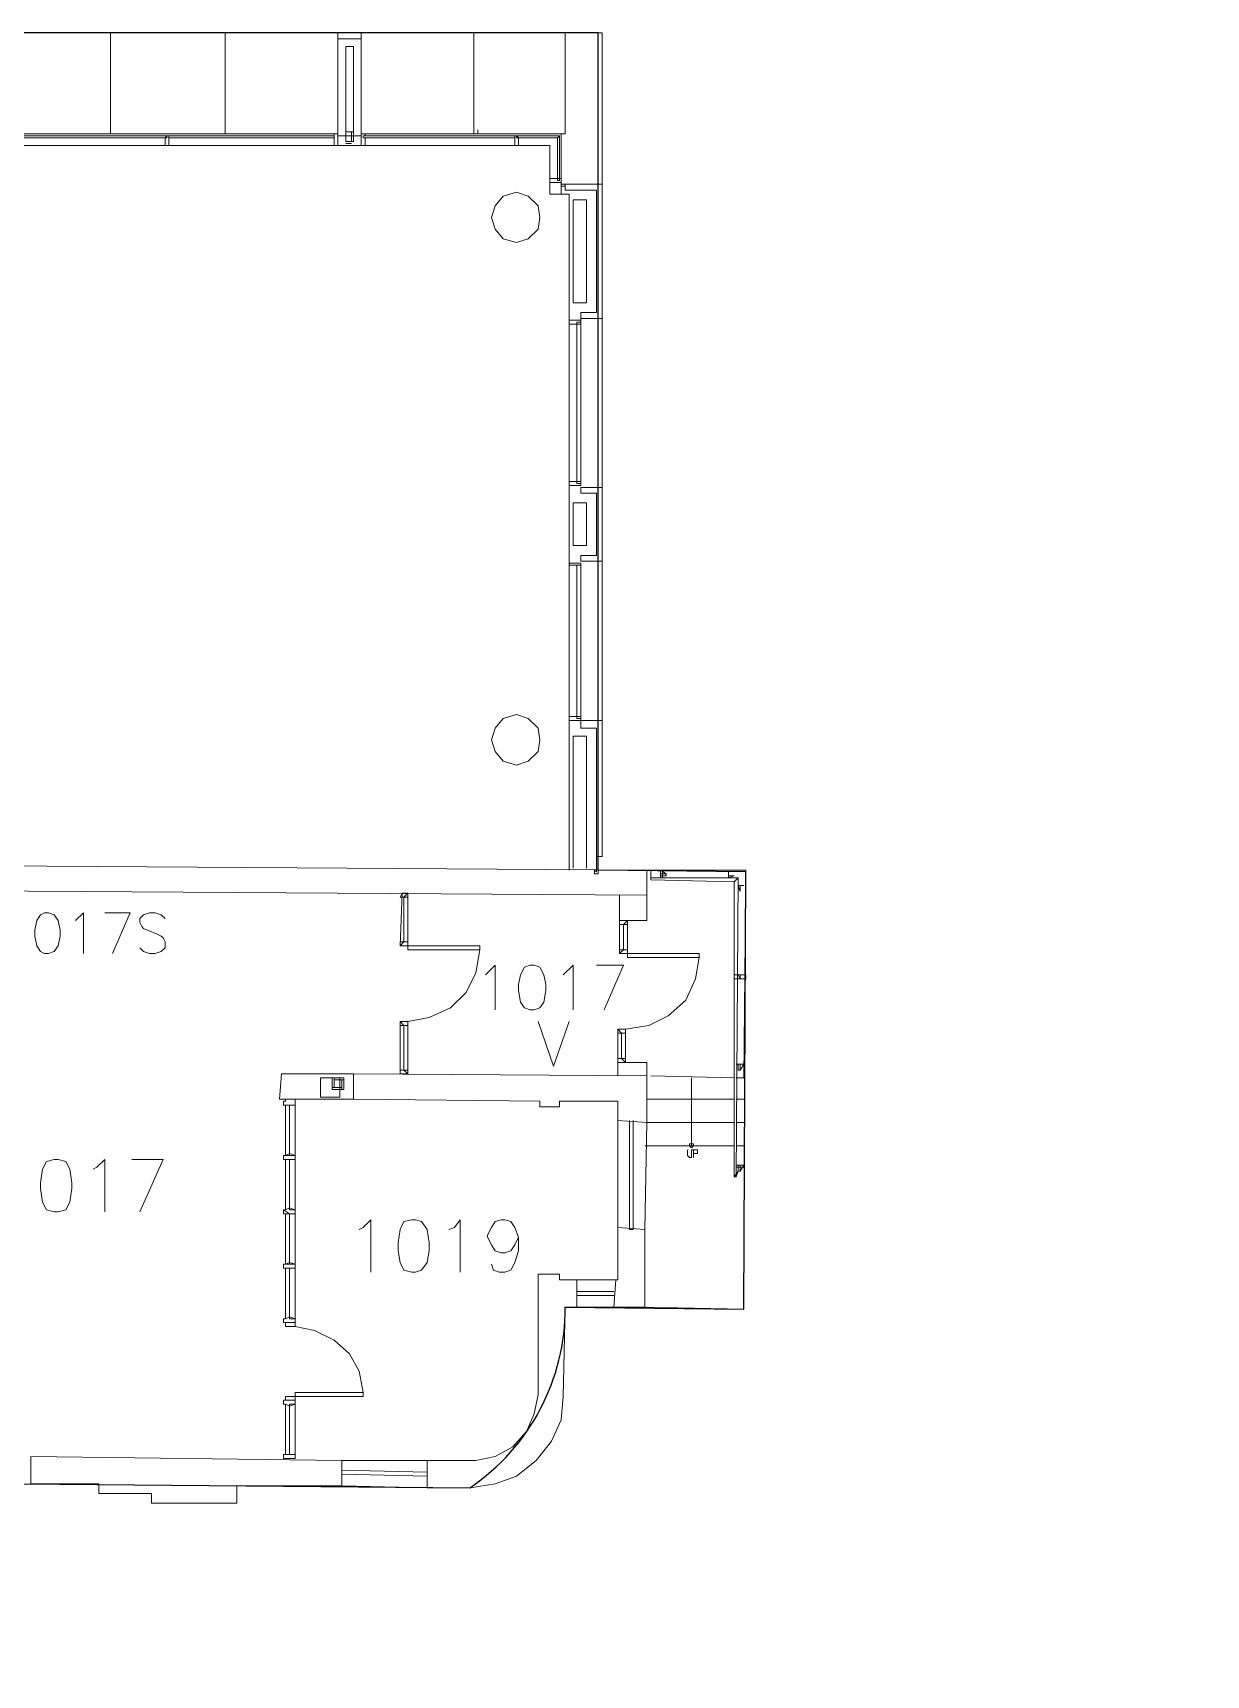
# Model space of a CAD drawing. Header units: metres. Extents: x 3 to 116, y 0 to 119.
# Drawn here: x 84.65 to 100.1, y 96.44 to 118.07 of the extents above; entities that cross this region are included whole.
import ezdxf

# ---------------------------------------------------------------- set-up
doc = ezdxf.new("R2010")
doc.units = ezdxf.units.M
doc.layers.add('Outside', color=7, linetype='Continuous')
doc.layers.add('PDF_Geometry', color=7, linetype='Continuous', transparency=0.8)

msp = doc.modelspace()

# ---------------------------------------------------------------- linework, layer by layer
at = {"layer": 'Outside'}
msp.add_lwpolyline([(100.096, 5.23), (100.096, 66.704), (97.823, 66.679), (97.823, 88.373), (89.611, 88.424), (89.611, 89.55), (74.594, 89.55), (74.594, 96.457), (76.18, 96.457), (76.18, 96.215), (77.024, 95.408), (78.61, 95.382), (79.48, 96.201), (79.48, 96.508), (81.552, 96.508), (81.552, 98.989), (90.404, 98.913, 0.249522), (91.658, 101.292), (94.011, 101.266), (94.037, 107.022), (92.092, 107.048), (92.092, 118.074), (69.324, 118.074), (69.324, 82.054)], format="xyb", dxfattribs=at)
at = {"layer": 'PDF_Geometry', "lineweight": 5}
for points in [[(76.282, 118.074), (92.144, 118.074), (92.144, 116.079)], [(85.671, 118.074), (85.671, 116.744)], [(87.181, 116.744), (87.181, 118.074)], [(88.664, 117.997), (88.664, 118.074)], [(88.767, 116.718), (88.664, 116.718), (88.664, 117.997), (88.971, 117.997)], [(88.767, 117.895), (88.869, 117.895), (88.767, 117.895), (88.767, 116.718), (88.869, 116.718), (88.869, 117.895)], [(88.869, 116.718), (88.971, 116.718), (88.971, 117.997), (88.971, 118.074)], [(90.455, 118.074), (90.455, 116.744)], [(91.606, 116.744), (91.658, 116.744), (91.658, 118.074)], [(88.664, 116.744), (88.613, 116.744), (88.664, 116.744), (88.664, 116.59), (88.613, 116.59), (88.613, 116.744), (84.239, 116.744), (84.239, 116.718), (86.413, 116.718), (86.388, 116.693), (84.239, 116.693)], [(86.388, 116.59), (84.239, 116.59)], [(86.439, 116.59), (88.613, 116.59), (88.613, 116.693), (86.439, 116.693), (86.439, 116.718), (88.613, 116.718)], [(88.971, 116.59), (88.664, 116.59)], [(88.767, 116.769), (88.767, 116.641), (88.869, 116.641), (88.869, 116.769), (88.767, 116.769), (88.843, 116.769)], [(88.767, 116.616), (88.843, 116.616)], [(91.606, 116.155), (91.606, 116.104), (91.453, 116.104), (91.453, 116.155), (91.555, 116.155), (91.555, 116.13), (91.581, 116.13), (91.581, 116.155), (91.606, 116.155), (91.581, 116.155), (91.581, 116.718), (91.555, 116.693), (91.555, 116.155), (91.606, 116.155), (91.606, 116.744), (89.023, 116.744), (89.023, 116.718), (88.997, 116.718), (88.997, 116.693), (89.023, 116.693), (89.023, 116.59), (88.971, 116.59), (88.971, 116.744), (89.023, 116.744), (88.971, 116.744)], [(89.023, 116.718), (90.992, 116.718)], [(90.992, 116.693), (89.023, 116.693), (89.023, 116.59), (90.992, 116.59)], [(90.506, 116.744), (90.506, 116.795), (90.506, 116.744), (90.557, 116.744)], [(91.581, 116.718), (91.018, 116.718), (91.044, 116.693), (91.555, 116.693)], [(91.044, 116.59), (91.453, 116.59), (91.453, 116.155)], [(91.197, 116.718), (91.223, 116.718)], [(91.709, 114.288), (91.709, 115.951), (91.606, 115.951), (91.606, 116.079), (91.658, 116.079), (91.658, 116.053), (91.606, 116.053), (91.606, 116.104), (91.606, 115.951), (91.453, 115.951), (91.453, 116.104)], [(91.862, 114.39), (91.862, 114.237), (91.862, 114.262), (91.811, 114.262), (91.811, 114.237), (91.709, 114.237), (91.709, 114.288), (91.862, 114.288), (91.862, 114.237), (91.862, 112.164), (91.811, 112.164), (91.811, 114.237), (91.862, 114.237), (91.862, 112.164), (91.862, 112.139), (91.811, 112.139), (91.811, 112.164), (91.709, 112.164), (91.709, 112.113), (91.862, 112.113), (91.862, 112.164), (91.862, 112.113)], [(91.709, 112.164), (91.709, 114.237)], [(92.144, 112.088), (92.144, 114.313)], [(91.709, 111.09), (91.709, 112.113)], [(91.862, 111.064), (91.862, 109.069), (91.811, 109.069), (91.811, 111.064), (91.862, 111.064), (91.862, 109.043), (91.811, 109.043), (91.811, 109.069), (91.709, 109.069), (91.709, 109.018), (91.862, 109.018), (91.862, 109.069), (91.862, 109.018), (92.144, 109.018), (92.144, 107.227), (92.067, 107.227), (92.067, 108.915), (91.862, 108.915), (91.862, 109.018)], [(91.709, 111.064), (91.709, 109.069)], [(92.144, 109.018), (92.144, 111.116)], [(91.709, 109.018), (91.709, 107.048)], [(91.76, 107.074), (91.76, 108.813), (91.939, 108.813), (91.939, 107.074)], [(92.067, 107.022), (92.067, 107.227), (92.118, 107.227), (92.067, 107.227), (92.067, 107.022), (92.041, 107.048), (92.041, 106.997), (92.092, 106.997), (92.092, 107.048)], [(92.297, 101.292), (91.811, 101.292), (92.297, 101.292), (92.706, 101.292), (94.011, 101.266), (94.037, 107.048), (92.732, 107.048)], [(92.783, 106.92), (93.883, 106.894), (93.934, 106.946), (92.783, 106.946), (92.783, 106.92), (92.783, 107.048), (94.037, 107.022), (94.011, 104.311), (93.909, 104.311)], [(92.988, 106.971), (92.988, 106.997), (92.911, 107.048), (92.911, 106.946), (92.911, 106.971), (92.988, 106.971), (92.988, 106.997), (92.911, 106.997), (92.937, 106.997), (92.937, 107.048), (92.937, 106.946)], [(93.883, 106.971), (93.806, 106.946), (93.806, 107.022), (93.806, 106.971), (93.883, 106.971), (93.806, 106.971), (93.806, 107.022), (93.806, 106.946)], [(93.883, 103.006), (93.883, 106.894)], [(93.934, 106.946), (93.909, 103.006), (93.934, 103.083), (93.934, 103.159), (93.96, 103.159), (93.96, 103.083), (93.96, 103.134), (94.011, 103.134), (93.909, 103.134)], [(89.585, 106.05), (89.585, 106.741), (89.509, 106.741), (89.483, 106.69), (89.585, 106.69), (89.585, 106.741), (89.534, 106.69), (89.534, 106.101), (89.483, 106.05), (89.509, 106.741)], [(92.732, 106.715), (92.732, 106.383), (92.374, 106.383), (92.374, 105.948), (92.425, 105.999), (92.425, 106.332), (92.476, 106.383), (92.476, 106.332), (92.374, 106.332), (92.374, 106.383), (92.476, 106.383), (92.476, 105.897)], [(92.374, 106.383), (92.374, 106.715)], [(93.96, 106.767), (93.934, 106.843), (94.011, 106.843), (93.96, 106.843), (93.96, 106.767), (93.96, 106.843), (94.011, 106.843), (93.934, 106.843)], [(84.75, 106.46), (84.801, 106.485), (84.75, 106.46), (84.699, 106.383), (84.674, 106.255), (84.674, 106.178), (84.699, 106.05), (84.75, 105.973), (84.801, 105.948), (84.853, 105.948), (84.929, 105.973), (84.98, 106.05), (85.006, 106.178), (85.006, 106.255), (84.98, 106.383), (84.929, 106.46), (84.853, 106.485), (84.801, 106.485)], [(85.211, 106.383), (85.313, 106.485), (85.313, 105.948)], [(85.697, 105.948), (85.927, 106.485), (85.594, 106.485)], [(86.336, 106.46), (86.388, 106.408), (86.336, 106.46), (86.26, 106.485), (86.183, 106.485), (86.106, 106.46), (86.055, 106.408), (86.055, 106.357), (86.081, 106.306), (86.106, 106.28), (86.157, 106.255), (86.285, 106.204), (86.336, 106.178), (86.362, 106.153), (86.388, 106.101), (86.388, 106.025), (86.336, 105.973), (86.26, 105.948), (86.183, 105.948), (86.106, 105.973), (86.055, 106.025)], [(89.483, 106.101), (89.585, 106.101), (89.483, 106.101), (89.483, 106.05), (89.585, 106.05), (89.585, 106.101)], [(89.585, 105.053), (89.867, 105.104), (90.148, 105.232), (90.353, 105.436), (90.481, 105.692), (90.532, 105.999), (90.532, 106.05)], [(92.374, 105.999), (92.476, 105.999), (92.374, 105.999), (92.374, 105.948), (92.476, 105.948), (92.476, 105.999)], [(90.609, 105.667), (90.737, 105.794), (90.737, 105.206)], [(91.12, 105.769), (91.197, 105.794), (91.12, 105.769), (91.069, 105.667), (91.044, 105.539), (91.044, 105.462), (91.069, 105.308), (91.12, 105.232), (91.197, 105.206), (91.248, 105.206), (91.325, 105.232), (91.376, 105.308), (91.402, 105.462), (91.402, 105.539), (91.376, 105.667), (91.325, 105.769), (91.248, 105.794), (91.197, 105.794)], [(91.632, 105.667), (91.76, 105.794), (91.76, 105.206)], [(92.169, 105.206), (92.425, 105.794), (92.067, 105.794)], [(92.451, 104.95), (92.758, 105.001), (93.013, 105.129), (93.244, 105.334), (93.372, 105.615), (93.423, 105.897), (93.423, 105.948), (93.423, 105.897)], [(93.883, 105.615), (94.037, 105.615), (94.037, 105.667), (93.883, 105.667)], [(93.96, 105.615), (93.934, 105.667), (94.011, 105.667), (93.96, 105.667), (93.96, 105.615), (93.96, 105.667), (94.011, 105.667), (93.934, 105.667)], [(89.483, 105.001), (89.585, 105.001), (89.483, 105.001), (89.483, 105.053), (89.585, 105.053), (89.585, 105.001), (89.585, 105.053), (89.585, 104.362), (89.483, 104.362), (89.483, 104.413), (89.585, 104.413), (89.585, 104.362), (89.534, 104.413), (89.534, 105.001), (89.483, 105.053), (89.483, 104.362)], [(91.299, 105.053), (91.504, 104.464), (91.709, 105.053)], [(92.348, 104.899), (92.451, 104.899), (92.348, 104.899), (92.348, 104.95), (92.451, 104.95), (92.451, 104.899), (92.451, 104.95), (92.451, 104.515), (92.348, 104.515), (92.348, 104.566), (92.451, 104.566), (92.451, 104.515), (92.399, 104.566), (92.399, 104.899), (92.348, 104.95), (92.348, 104.515), (92.732, 104.515), (92.732, 104.336), (92.732, 103.722), (92.706, 102.315)], [(92.348, 104.336), (92.348, 104.515)], [(93.934, 104.413), (93.96, 104.413), (94.011, 104.49), (93.909, 104.49), (93.934, 104.49), (93.934, 104.413), (93.96, 104.413), (93.96, 104.49), (94.011, 104.49), (93.909, 104.49)], [(88.869, 104.029), (87.897, 104.029), (87.922, 104.362), (88.869, 104.362)], [(88.588, 104.311), (88.613, 104.311), (88.613, 104.183), (88.588, 104.183), (88.588, 104.311), (88.741, 104.311), (88.613, 104.311), (88.613, 104.285), (88.741, 104.285), (88.741, 104.311)], [(88.741, 104.157), (88.716, 104.157), (88.716, 104.285), (88.741, 104.285), (88.741, 104.157), (88.588, 104.157), (88.716, 104.157), (88.716, 104.183), (88.588, 104.183), (88.588, 104.157)], [(93.883, 104.311), (92.783, 104.336)], [(93.32, 104.208), (93.32, 104.311), (93.32, 103.415), (93.346, 103.415), (93.346, 103.441), (93.295, 103.441), (93.295, 103.415), (93.32, 103.39), (93.346, 103.415)], [(94.011, 104.311), (94.011, 104.311)], [(88.025, 103.952), (88.025, 103.287), (88.025, 103.952), (88.102, 103.952), (88.102, 103.287), (87.974, 103.287), (87.974, 103.952)], [(92.348, 101.65), (92.323, 101.65), (92.297, 101.292), (92.706, 101.292), (92.706, 102.315), (92.348, 102.341), (92.348, 103.85)], [(92.732, 104.029), (93.883, 104.029)], [(94.011, 104.029), (93.909, 104.029)], [(92.553, 103.748), (92.553, 102.315), (92.502, 102.315), (92.502, 103.748)], [(93.883, 103.722), (92.732, 103.722), (92.706, 102.315), (92.706, 101.292)], [(92.732, 103.722), (92.732, 103.722)], [(93.909, 103.722), (94.011, 103.722)], [(93.883, 103.415), (92.706, 103.415)], [(93.909, 103.415), (94.011, 103.415)], [(84.827, 103.211), (84.929, 103.236), (84.827, 103.211), (84.776, 103.108), (84.75, 102.929), (84.75, 102.852), (84.776, 102.673), (84.827, 102.571), (84.929, 102.545), (84.98, 102.545), (85.083, 102.571), (85.134, 102.673), (85.16, 102.852), (85.16, 102.929), (85.134, 103.108), (85.083, 103.211), (84.98, 103.236), (84.929, 103.236)], [(85.441, 103.108), (85.492, 103.134), (85.594, 103.236), (85.594, 102.545)], [(86.055, 102.545), (86.362, 103.236), (85.953, 103.236)], [(88.025, 102.571), (88.025, 103.236), (88.025, 102.571), (88.102, 102.571), (88.102, 103.236), (87.974, 103.236), (87.974, 102.571)], [(93.269, 103.364), (93.269, 103.287), (93.295, 103.262), (93.32, 103.262), (93.32, 103.364), (93.346, 103.364), (93.346, 103.262), (93.346, 103.364), (93.397, 103.364), (93.397, 103.313), (93.346, 103.313)], [(93.909, 103.006), (93.883, 103.006), (93.934, 103.083), (93.96, 103.083), (94.011, 103.159), (93.909, 103.159)], [(94.011, 103.159), (94.011, 103.134)], [(87.948, 102.52), (87.948, 102.571), (87.948, 102.52), (88.102, 102.52), (88.102, 102.571), (88.025, 102.597), (88.025, 102.571), (88.025, 102.597), (87.974, 102.571), (87.948, 102.571), (88.025, 102.52), (88.025, 101.855), (88.025, 102.52), (88.102, 102.52), (88.102, 101.855), (87.974, 101.855), (87.974, 102.52)], [(88.946, 102.315), (88.997, 102.341), (89.099, 102.443), (89.099, 101.752)], [(89.534, 102.418), (89.636, 102.443), (89.534, 102.418), (89.483, 102.315), (89.457, 102.136), (89.457, 102.034), (89.483, 101.88), (89.534, 101.778), (89.636, 101.752), (89.688, 101.752), (89.764, 101.778), (89.841, 101.88), (89.867, 102.034), (89.867, 102.136), (89.841, 102.315), (89.764, 102.418), (89.688, 102.443), (89.636, 102.443)], [(90.123, 102.315), (90.199, 102.341), (90.276, 102.443), (90.276, 101.752)], [(90.685, 101.855), (90.711, 101.778), (90.788, 101.752), (90.864, 101.752), (90.941, 101.778), (90.992, 101.88), (91.044, 102.034), (91.044, 102.213), (90.992, 102.341), (90.941, 102.418), (90.864, 102.443), (90.813, 102.443), (90.737, 102.418), (90.685, 102.341), (90.634, 102.238), (90.634, 102.213), (90.685, 102.111), (90.737, 102.034), (90.813, 102.008), (90.864, 102.008), (90.941, 102.034), (90.992, 102.111), (91.044, 102.213)], [(88.025, 101.138), (88.025, 101.804), (88.025, 101.138), (88.102, 101.138), (88.102, 101.804), (87.974, 101.804), (87.974, 101.138), (87.948, 101.138), (87.948, 101.087), (87.948, 101.138), (87.974, 101.138), (88.025, 101.164), (88.025, 101.138), (88.025, 101.164), (88.102, 101.138), (88.102, 101.087), (87.948, 101.087)], [(92.297, 101.497), (91.811, 101.497), (91.811, 101.445), (92.297, 101.445)], [(88.102, 101.036), (88.357, 100.985), (88.613, 100.857), (88.818, 100.678), (88.946, 100.448), (88.997, 100.166), (88.997, 100.115), (88.997, 100.166), (88.102, 100.166), (88.102, 100.115), (88.997, 100.115)], [(88.102, 100.115), (88.102, 100.166)], [(87.974, 100.115), (87.974, 100.064), (87.974, 100.115), (88.102, 100.115), (88.102, 100.064), (87.974, 100.064)], [(88.025, 100.013), (88.025, 99.348), (88.025, 100.013), (88.102, 100.013), (88.102, 99.348), (87.974, 99.348), (87.974, 100.013)], [(91.632, 100.115), (91.632, 100.115)], [(87.948, 99.348), (87.948, 99.296), (87.948, 99.348), (88.102, 99.348), (88.102, 99.296), (87.948, 99.296)], [(89.841, 99.117), (88.716, 99.143), (88.716, 99.092), (89.841, 99.066)]]:
    msp.add_lwpolyline(points, dxfattribs=at)
for points in [[(86.413, 116.718), (86.413, 116.693), (86.388, 116.693), (86.388, 116.59), (86.439, 116.59), (86.439, 116.718)], [(88.767, 116.641), (88.843, 116.641), (88.767, 116.641), (88.767, 116.769), (88.843, 116.769), (88.843, 116.641)], [(90.992, 116.718), (90.992, 116.59), (91.044, 116.59), (91.044, 116.693), (91.018, 116.693), (91.018, 116.718)], [(91.325, 115.644), (91.299, 115.797), (91.171, 115.925), (91.018, 115.976), (90.839, 115.925), (90.737, 115.797), (90.685, 115.644), (90.737, 115.49), (90.839, 115.362), (91.018, 115.311), (91.171, 115.362), (91.299, 115.49)], [(91.325, 115.644), (91.299, 115.797), (91.171, 115.925), (91.018, 115.976), (90.839, 115.925), (90.737, 115.797), (90.685, 115.644), (90.737, 115.49), (90.839, 115.362), (91.018, 115.311), (91.171, 115.362), (91.299, 115.49)], [(92.067, 116.002), (91.658, 116.002), (91.658, 116.079), (92.144, 116.079), (92.144, 114.313), (91.862, 114.313), (91.862, 114.39), (92.067, 114.39)], [(91.76, 114.518), (91.939, 114.518), (91.939, 115.874), (91.76, 115.874)], [(92.067, 111.192), (92.067, 112.011), (91.862, 112.011), (91.862, 112.088), (92.144, 112.088), (92.144, 111.116), (91.862, 111.116), (91.862, 111.192)], [(91.939, 111.883), (91.939, 111.32), (91.76, 111.32), (91.76, 111.883)], [(91.862, 111.064), (91.862, 111.09), (91.709, 111.09), (91.709, 111.064)], [(91.325, 108.762), (91.299, 108.915), (91.171, 109.043), (91.018, 109.095), (90.839, 109.043), (90.737, 108.915), (90.685, 108.762), (90.737, 108.608), (90.839, 108.481), (91.018, 108.429), (91.171, 108.481), (91.299, 108.608)], [(79.941, 106.818), (80.887, 106.792), (80.887, 107.125), (92.732, 107.048), (92.732, 106.715), (81.194, 106.792), (81.194, 106.664), (81.041, 106.664), (81.041, 106.792), (80.887, 106.792)], [(89.585, 105.999), (89.585, 106.05), (90.532, 106.05), (90.532, 105.999)], [(92.476, 105.897), (92.476, 105.948), (93.423, 105.948), (93.423, 105.897)], [(88.69, 104.055), (88.69, 104.311), (88.434, 104.311), (88.434, 104.055)], [(88.869, 104.029), (91.325, 104.004), (91.325, 103.927), (91.581, 103.927), (91.581, 104.004), (92.348, 104.004), (92.348, 103.748), (92.732, 103.722), (92.732, 104.336), (88.869, 104.362)], [(87.948, 104.004), (87.948, 103.952), (88.102, 103.952), (88.102, 104.029), (87.974, 104.029), (87.974, 104.004)], [(92.348, 104.004), (92.348, 103.748)], [(87.948, 103.236), (87.948, 103.287), (87.974, 103.287), (88.025, 103.313), (88.025, 103.287), (88.025, 103.313), (88.102, 103.287), (88.102, 103.236)], [(92.348, 102.341), (92.348, 101.65)], [(87.948, 101.855), (87.948, 101.804), (88.102, 101.804), (88.102, 101.855), (88.025, 101.88), (88.025, 101.855), (88.025, 101.88), (87.974, 101.855)], [(91.632, 100.115), (91.658, 101.292), (91.811, 101.292), (91.811, 101.65), (91.581, 101.65), (91.581, 101.727), (91.299, 101.727), (91.299, 100.141), (91.248, 99.885), (91.146, 99.655), (90.967, 99.45), (90.737, 99.322), (90.481, 99.271), (89.841, 99.271), (89.841, 98.913), (90.404, 98.913), (90.737, 98.964), (91.018, 99.066), (91.274, 99.271), (91.478, 99.527), (91.606, 99.808)], [(91.811, 101.65), (92.323, 101.65)], [(87.974, 101.036), (87.974, 101.087), (88.102, 101.087), (88.102, 101.036)], [(87.948, 100.064), (87.948, 100.013), (87.974, 100.013), (88.025, 99.987), (88.025, 100.013), (88.025, 99.987), (88.102, 100.013), (88.102, 100.064)], [(88.716, 99.271), (84.622, 99.322), (84.622, 98.964), (85.518, 98.964), (85.518, 98.836), (86.208, 98.836), (86.208, 98.708), (87.334, 98.708), (87.334, 98.938), (88.716, 98.938)], [(88.716, 99.271), (89.841, 99.271)], [(89.841, 98.913), (88.716, 98.938)]]:
    msp.add_lwpolyline(points, close=True, dxfattribs=at)

doc.saveas('drawing.dxf')
